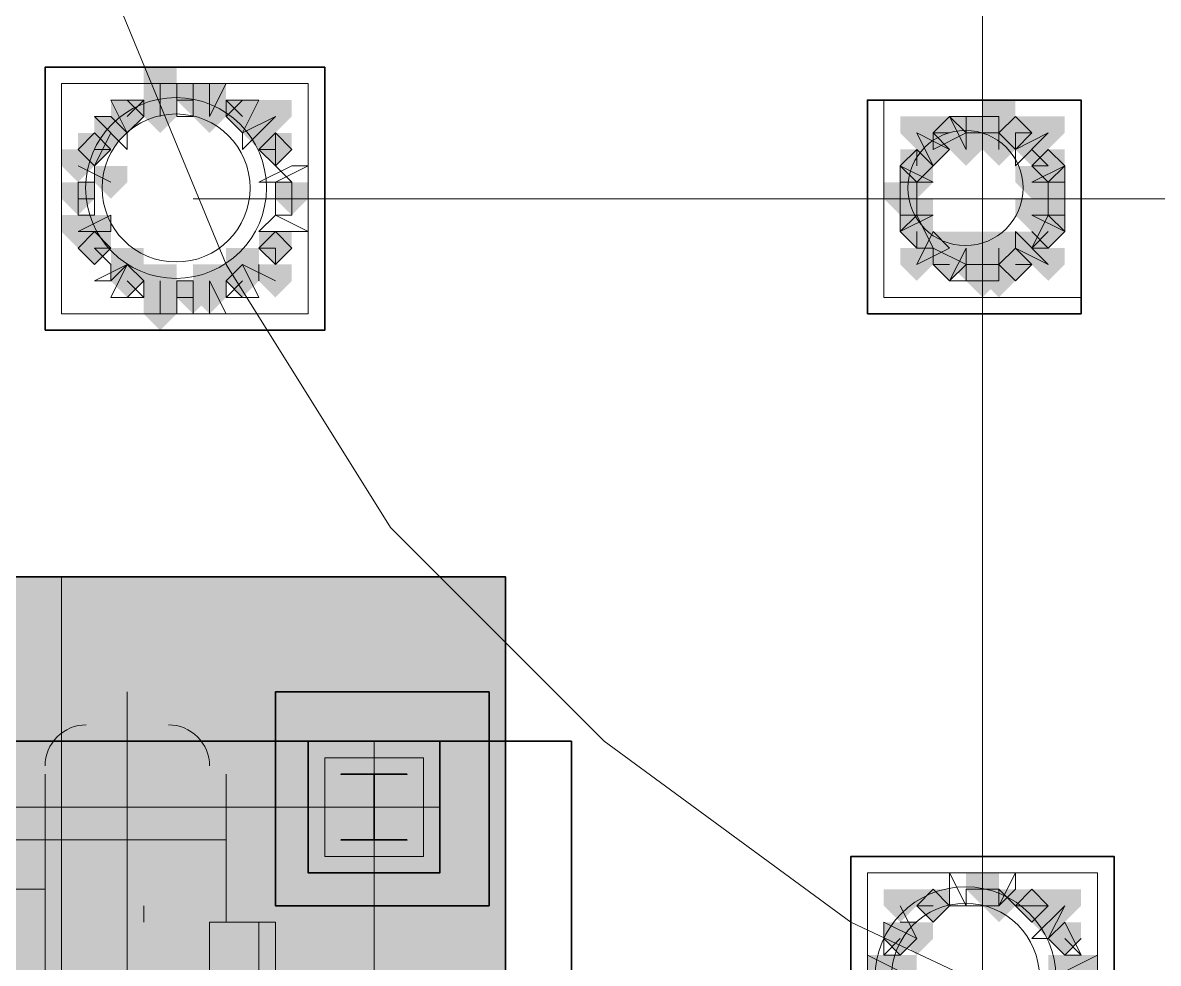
# Model space of a CAD drawing. Header units: millimetres. Extents: x 2315 to 4619, y 1334 to 1897.
# Drawn here: x 3815.97 to 3820.187, y 1536.352 to 1539.846 of the extents above; entities that cross this region are included whole.
import ezdxf

# ---------------------------------------------------------------- set-up
doc = ezdxf.new("R2010")
doc.units = ezdxf.units.MM
for name, color, linetype, true_color in [('PDF_10', 7, 'Continuous', 0x00b85c), ('PDF_AXIS', 7, 'Continuous', 0x00b85c), ('PDF_柱构件', 7, 'Continuous', 0x00b85c), ('PDF_转运站初步方案', 7, 'Continuous', 0x00b85c)]:
    doc.layers.add(name, color=color, linetype=linetype, true_color=true_color)
for name, color, linetype in [('PDF_中心线层', 1, 'Continuous'), ('PDF_双点划线', 6, 'Continuous'), ('PDF_尺寸线层', 7, 'Continuous'), ('PDF_粗实线层', 7, 'Continuous'), ('PDF_细实线层', 7, 'Continuous')]:
    doc.layers.add(name, color=color, linetype=linetype)

msp = doc.modelspace()

# ---------------------------------------------------------------- hatches: boundary and pattern name
at = {"layer": 'PDF_10', "transparency": 33554559}
for points in [[(3816.6025, 1539.6195), (3816.5414, 1539.6195), (3816.5414, 1539.5584), (3816.6025, 1539.4974), (3816.6635, 1539.5584), (3816.6635, 1539.6195)], [(3816.6025, 1539.6195), (3816.5414, 1539.6195), (3816.5414, 1539.5584), (3816.6025, 1539.4974), (3816.6635, 1539.5584), (3816.6635, 1539.6195)], [(3816.6025, 1539.6195), (3816.5414, 1539.6195), (3816.5414, 1539.5584), (3816.6025, 1539.4974), (3816.6635, 1539.5584), (3816.6635, 1539.6195)], [(3816.3581, 1539.5584), (3816.297, 1539.5584), (3816.297, 1539.4974), (3816.3581, 1539.4363), (3816.4192, 1539.4974), (3816.4192, 1539.5584)], [(3816.3581, 1539.5584), (3816.297, 1539.5584), (3816.297, 1539.4974), (3816.3581, 1539.4363), (3816.4192, 1539.4974), (3816.4192, 1539.5584)], [(3816.7857, 1539.5584), (3816.7246, 1539.5584), (3816.7246, 1539.4974), (3816.7857, 1539.4363), (3816.8468, 1539.4974), (3816.8468, 1539.5584)], [(3816.7857, 1539.5584), (3816.7246, 1539.5584), (3816.7246, 1539.4974), (3816.7857, 1539.4363), (3816.8468, 1539.4974), (3816.8468, 1539.5584)], [(3819.4122, 1539.4974), (3819.3511, 1539.4974), (3819.3511, 1539.4363), (3819.4122, 1539.3752), (3819.4733, 1539.4363), (3819.4733, 1539.4974)], [(3819.4122, 1539.4974), (3819.3511, 1539.4974), (3819.3511, 1539.4363), (3819.4122, 1539.3752), (3819.4733, 1539.4363), (3819.4733, 1539.4974)], [(3819.5343, 1539.4974), (3819.4733, 1539.4974), (3819.4733, 1539.4363), (3819.5343, 1539.3752), (3819.5954, 1539.4363), (3819.5954, 1539.4974)], [(3819.5343, 1539.4974), (3819.4733, 1539.4974), (3819.4733, 1539.4363), (3819.5343, 1539.3752), (3819.5954, 1539.4363), (3819.5954, 1539.4974)], [(3819.6565, 1539.4974), (3819.5954, 1539.4974), (3819.5954, 1539.4363), (3819.6565, 1539.3752), (3819.7176, 1539.4363), (3819.7176, 1539.4974)], [(3819.6565, 1539.4974), (3819.5954, 1539.4974), (3819.5954, 1539.4363), (3819.6565, 1539.3752), (3819.7176, 1539.4363), (3819.7176, 1539.4974)], [(3816.236, 1539.4363), (3816.1749, 1539.4363), (3816.1749, 1539.3752), (3816.236, 1539.3141), (3816.297, 1539.3752), (3816.297, 1539.4363)], [(3816.236, 1539.4363), (3816.1749, 1539.4363), (3816.1749, 1539.3752), (3816.236, 1539.3141), (3816.297, 1539.3752), (3816.297, 1539.4363)], [(3816.9079, 1539.4363), (3816.8468, 1539.4363), (3816.8468, 1539.3752), (3816.9079, 1539.3141), (3816.9689, 1539.3752), (3816.9689, 1539.4363)], [(3816.9079, 1539.4363), (3816.8468, 1539.4363), (3816.8468, 1539.3752), (3816.9079, 1539.3141), (3816.9689, 1539.3752), (3816.9689, 1539.4363)], [(3819.29, 1539.3752), (3819.2289, 1539.3752), (3819.2289, 1539.3141), (3819.29, 1539.253), (3819.3511, 1539.3141), (3819.3511, 1539.3752)], [(3819.29, 1539.3752), (3819.2289, 1539.3752), (3819.2289, 1539.3141), (3819.29, 1539.253), (3819.3511, 1539.3141), (3819.3511, 1539.3752)], [(3819.29, 1539.3752), (3819.2289, 1539.3752), (3819.2289, 1539.3141), (3819.29, 1539.253), (3819.3511, 1539.3141), (3819.3511, 1539.3752)], [(3819.7787, 1539.3752), (3819.7176, 1539.3752), (3819.7176, 1539.3141), (3819.7787, 1539.253), (3819.8398, 1539.3141), (3819.8398, 1539.3752)], [(3819.7787, 1539.3752), (3819.7176, 1539.3752), (3819.7176, 1539.3141), (3819.7787, 1539.253), (3819.8398, 1539.3141), (3819.8398, 1539.3752)], [(3816.1749, 1539.253), (3816.1138, 1539.253), (3816.1138, 1539.192), (3816.1749, 1539.1309), (3816.236, 1539.192), (3816.236, 1539.253)], [(3816.1749, 1539.253), (3816.1138, 1539.253), (3816.1138, 1539.192), (3816.1749, 1539.1309), (3816.236, 1539.192), (3816.236, 1539.253)], [(3816.9689, 1539.253), (3816.9079, 1539.253), (3816.9079, 1539.192), (3816.9689, 1539.1309), (3817.03, 1539.192), (3817.03, 1539.253)], [(3816.9689, 1539.253), (3816.9079, 1539.253), (3816.9079, 1539.192), (3816.9689, 1539.1309), (3817.03, 1539.192), (3817.03, 1539.253)], [(3819.2289, 1539.253), (3819.1679, 1539.253), (3819.1679, 1539.192), (3819.2289, 1539.1309), (3819.29, 1539.192), (3819.29, 1539.253)], [(3819.2289, 1539.253), (3819.1679, 1539.253), (3819.1679, 1539.192), (3819.2289, 1539.1309), (3819.29, 1539.192), (3819.29, 1539.253)], [(3819.7787, 1539.253), (3819.7176, 1539.253), (3819.7176, 1539.192), (3819.7787, 1539.1309), (3819.8398, 1539.192), (3819.8398, 1539.253)], [(3819.7787, 1539.253), (3819.7176, 1539.253), (3819.7176, 1539.192), (3819.7787, 1539.1309), (3819.8398, 1539.192), (3819.8398, 1539.253)], [(3819.29, 1539.1309), (3819.2289, 1539.1309), (3819.2289, 1539.0698), (3819.29, 1539.0087), (3819.3511, 1539.0698), (3819.3511, 1539.1309)], [(3819.29, 1539.1309), (3819.2289, 1539.1309), (3819.2289, 1539.0698), (3819.29, 1539.0087), (3819.3511, 1539.0698), (3819.3511, 1539.1309)], [(3819.7787, 1539.1309), (3819.7176, 1539.1309), (3819.7176, 1539.0698), (3819.7787, 1539.0087), (3819.8398, 1539.0698), (3819.8398, 1539.1309)], [(3819.7787, 1539.1309), (3819.7176, 1539.1309), (3819.7176, 1539.0698), (3819.7787, 1539.0087), (3819.8398, 1539.0698), (3819.8398, 1539.1309)], [(3816.236, 1539.0698), (3816.1749, 1539.0698), (3816.1749, 1539.0087), (3816.236, 1538.9476), (3816.297, 1539.0087), (3816.297, 1539.0698)], [(3816.236, 1539.0698), (3816.1749, 1539.0698), (3816.1749, 1539.0087), (3816.236, 1538.9476), (3816.297, 1539.0087), (3816.297, 1539.0698)], [(3816.9079, 1539.0698), (3816.8468, 1539.0698), (3816.8468, 1539.0087), (3816.9079, 1538.9476), (3816.9689, 1539.0087), (3816.9689, 1539.0698)], [(3816.9079, 1539.0698), (3816.8468, 1539.0698), (3816.8468, 1539.0087), (3816.9079, 1538.9476), (3816.9689, 1539.0087), (3816.9689, 1539.0698)], [(3819.4122, 1539.0087), (3819.3511, 1539.0087), (3819.3511, 1538.9476), (3819.4122, 1538.8866), (3819.4733, 1538.9476), (3819.4733, 1539.0087)], [(3819.4122, 1539.0087), (3819.3511, 1539.0087), (3819.3511, 1538.9476), (3819.4122, 1538.8866), (3819.4733, 1538.9476), (3819.4733, 1539.0087)], [(3819.6565, 1539.0087), (3819.5954, 1539.0087), (3819.5954, 1538.9476), (3819.6565, 1538.8866), (3819.7176, 1538.9476), (3819.7176, 1539.0087)], [(3819.6565, 1539.0087), (3819.5954, 1539.0087), (3819.5954, 1538.9476), (3819.6565, 1538.8866), (3819.7176, 1538.9476), (3819.7176, 1539.0087)], [(3819.6565, 1539.0087), (3819.5954, 1539.0087), (3819.5954, 1538.9476), (3819.6565, 1538.8866), (3819.7176, 1538.9476), (3819.7176, 1539.0087)], [(3816.3581, 1538.9476), (3816.297, 1538.9476), (3816.297, 1538.8866), (3816.3581, 1538.8255), (3816.4192, 1538.8866), (3816.4192, 1538.9476)], [(3816.3581, 1538.9476), (3816.297, 1538.9476), (3816.297, 1538.8866), (3816.3581, 1538.8255), (3816.4192, 1538.8866), (3816.4192, 1538.9476)], [(3816.7857, 1538.9476), (3816.7246, 1538.9476), (3816.7246, 1538.8866), (3816.7857, 1538.8255), (3816.8468, 1538.8866), (3816.8468, 1538.9476)], [(3816.7857, 1538.9476), (3816.7246, 1538.9476), (3816.7246, 1538.8866), (3816.7857, 1538.8255), (3816.8468, 1538.8866), (3816.8468, 1538.9476)], [(3819.5343, 1538.9476), (3819.4733, 1538.9476), (3819.4733, 1538.8866), (3819.5343, 1538.8255), (3819.5954, 1538.8866), (3819.5954, 1538.9476)], [(3819.5343, 1538.9476), (3819.4733, 1538.9476), (3819.4733, 1538.8866), (3819.5343, 1538.8255), (3819.5954, 1538.8866), (3819.5954, 1538.9476)], [(3816.6025, 1538.8866), (3816.5414, 1538.8866), (3816.5414, 1538.8255), (3816.6025, 1538.7644), (3816.6635, 1538.8255), (3816.6635, 1538.8866)], [(3816.6025, 1538.8866), (3816.5414, 1538.8866), (3816.5414, 1538.8255), (3816.6025, 1538.7644), (3816.6635, 1538.8255), (3816.6635, 1538.8866)], [(3819.5343, 1536.6876), (3819.4733, 1536.6876), (3819.4733, 1536.6265), (3819.5343, 1536.5655), (3819.5954, 1536.6265), (3819.5954, 1536.6876)], [(3819.5343, 1536.6876), (3819.4733, 1536.6876), (3819.4733, 1536.6265), (3819.5343, 1536.5655), (3819.5954, 1536.6265), (3819.5954, 1536.6876)], [(3819.3511, 1536.6265), (3819.29, 1536.6265), (3819.29, 1536.5655), (3819.3511, 1536.5044), (3819.4122, 1536.5655), (3819.4122, 1536.6265)], [(3819.3511, 1536.6265), (3819.29, 1536.6265), (3819.29, 1536.5655), (3819.3511, 1536.5044), (3819.4122, 1536.5655), (3819.4122, 1536.6265)], [(3819.3511, 1536.6265), (3819.29, 1536.6265), (3819.29, 1536.5655), (3819.3511, 1536.5044), (3819.4122, 1536.5655), (3819.4122, 1536.6265)], [(3819.7176, 1536.6265), (3819.6565, 1536.6265), (3819.6565, 1536.5655), (3819.7176, 1536.5044), (3819.7787, 1536.5655), (3819.7787, 1536.6265)], [(3819.7176, 1536.6265), (3819.6565, 1536.6265), (3819.6565, 1536.5655), (3819.7176, 1536.5044), (3819.7787, 1536.5655), (3819.7787, 1536.6265)], [(3819.7176, 1536.6265), (3819.6565, 1536.6265), (3819.6565, 1536.5655), (3819.7176, 1536.5044), (3819.7787, 1536.5655), (3819.7787, 1536.6265)], [(3819.2289, 1536.5044), (3819.1679, 1536.5044), (3819.1679, 1536.4433), (3819.2289, 1536.3822), (3819.29, 1536.4433), (3819.29, 1536.5044)], [(3819.2289, 1536.5044), (3819.1679, 1536.5044), (3819.1679, 1536.4433), (3819.2289, 1536.3822), (3819.29, 1536.4433), (3819.29, 1536.5044)], [(3819.8398, 1536.5044), (3819.7787, 1536.5044), (3819.7787, 1536.4433), (3819.8398, 1536.3822), (3819.9008, 1536.4433), (3819.9008, 1536.5044)], [(3819.8398, 1536.5044), (3819.7787, 1536.5044), (3819.7787, 1536.4433), (3819.8398, 1536.3822), (3819.9008, 1536.4433), (3819.9008, 1536.5044)]]:
    msp.add_hatch(color=6, dxfattribs=at).paths.add_polyline_path(points)
at = {"layer": 'PDF_中心线层', "transparency": 33554559}
for points in [[(3817.0911, 1537.1763), (3817.03, 1537.1763), (3817.03, 1537.1152), (3817.0911, 1537.0541), (3817.1522, 1537.1152), (3817.1522, 1537.1763)], [(3817.2743, 1537.1763), (3817.2133, 1537.1763), (3817.2133, 1537.1152), (3817.2743, 1537.0541), (3817.3354, 1537.1152), (3817.3354, 1537.1763)], [(3817.2743, 1537.1763), (3817.2133, 1537.1763), (3817.2133, 1537.1152), (3817.2743, 1537.0541), (3817.3354, 1537.1152), (3817.3354, 1537.1763)], [(3817.4576, 1537.1763), (3817.3965, 1537.1763), (3817.3965, 1537.1152), (3817.4576, 1537.0541), (3817.5187, 1537.1152), (3817.5187, 1537.1763)], [(3817.4576, 1537.1763), (3817.3965, 1537.1763), (3817.3965, 1537.1152), (3817.4576, 1537.0541), (3817.5187, 1537.1152), (3817.5187, 1537.1763)], [(3817.0911, 1536.993), (3817.03, 1536.993), (3817.03, 1536.932), (3817.0911, 1536.8709), (3817.1522, 1536.932), (3817.1522, 1536.993)], [(3817.4576, 1536.993), (3817.3965, 1536.993), (3817.3965, 1536.932), (3817.4576, 1536.8709), (3817.5187, 1536.932), (3817.5187, 1536.993)], [(3817.4576, 1536.993), (3817.3965, 1536.993), (3817.3965, 1536.932), (3817.4576, 1536.8709), (3817.5187, 1536.932), (3817.5187, 1536.993)], [(3817.2743, 1536.8098), (3817.2133, 1536.8098), (3817.2133, 1536.7487), (3817.2743, 1536.6876), (3817.3354, 1536.7487), (3817.3354, 1536.8098)], [(3817.4576, 1536.8098), (3817.3965, 1536.8098), (3817.3965, 1536.7487), (3817.4576, 1536.6876), (3817.5187, 1536.7487), (3817.5187, 1536.8098)]]:
    msp.add_hatch(color=256, dxfattribs=at).paths.add_polyline_path(points)
at = {"layer": 'PDF_双点划线', "transparency": 33554559}
for points in [[(3817.1522, 1537.1152), (3817.0911, 1537.1152), (3817.0911, 1537.0541), (3817.1522, 1536.993), (3817.2133, 1537.0541), (3817.2133, 1537.1152)], [(3817.2743, 1537.1152), (3817.2133, 1537.1152), (3817.2133, 1537.0541), (3817.2743, 1536.993), (3817.3354, 1537.0541), (3817.3354, 1537.1152)], [(3817.2743, 1537.1152), (3817.2133, 1537.1152), (3817.2133, 1537.0541), (3817.2743, 1536.993), (3817.3354, 1537.0541), (3817.3354, 1537.1152)], [(3817.3965, 1537.1152), (3817.3354, 1537.1152), (3817.3354, 1537.0541), (3817.3965, 1536.993), (3817.4576, 1537.0541), (3817.4576, 1537.1152)], [(3817.1522, 1536.8709), (3817.0911, 1536.8709), (3817.0911, 1536.8098), (3817.1522, 1536.7487), (3817.2133, 1536.8098), (3817.2133, 1536.8709)], [(3817.2743, 1536.8709), (3817.2133, 1536.8709), (3817.2133, 1536.8098), (3817.2743, 1536.7487), (3817.3354, 1536.8098), (3817.3354, 1536.8709)], [(3817.2743, 1536.8709), (3817.2133, 1536.8709), (3817.2133, 1536.8098), (3817.2743, 1536.7487), (3817.3354, 1536.8098), (3817.3354, 1536.8709)], [(3817.3965, 1536.8709), (3817.3354, 1536.8709), (3817.3354, 1536.8098), (3817.3965, 1536.7487), (3817.4576, 1536.8098), (3817.4576, 1536.8709)]]:
    msp.add_hatch(color=256, dxfattribs=at).paths.add_polyline_path(points)
at = {"layer": 'PDF_尺寸线层', "transparency": 33554559}
for points in [[(3816.3581, 1536.6265), (3816.297, 1536.6265), (3816.297, 1536.5655), (3816.3581, 1536.5044), (3816.4192, 1536.5655), (3816.4192, 1536.6265)], [(3816.3581, 1536.5655), (3816.297, 1536.5655), (3816.297, 1536.5044), (3816.3581, 1536.4433), (3816.4192, 1536.5044), (3816.4192, 1536.5655)], [(3816.3581, 1536.5655), (3816.297, 1536.5655), (3816.297, 1536.5044), (3816.3581, 1536.4433), (3816.4192, 1536.5044), (3816.4192, 1536.5655)], [(3816.3581, 1536.5655), (3816.297, 1536.5655), (3816.297, 1536.5044), (3816.3581, 1536.4433), (3816.4192, 1536.5044), (3816.4192, 1536.5655)]]:
    msp.add_hatch(color=256, dxfattribs=at).paths.add_polyline_path(points)
at = {"layer": 'PDF_柱构件', "transparency": 33554559}
for points in [[(3816.4803, 1539.6806), (3816.4192, 1539.6806), (3816.4192, 1539.6195), (3816.4803, 1539.5584), (3816.5414, 1539.6195), (3816.5414, 1539.6806)], [(3816.4803, 1539.6195), (3816.4192, 1539.6195), (3816.4192, 1539.5584), (3816.4803, 1539.4974), (3816.5414, 1539.5584), (3816.5414, 1539.6195)], [(3816.6635, 1539.6195), (3816.6025, 1539.6195), (3816.6025, 1539.5584), (3816.6635, 1539.4974), (3816.7246, 1539.5584), (3816.7246, 1539.6195)], [(3816.4803, 1539.5584), (3816.4192, 1539.5584), (3816.4192, 1539.4974), (3816.4803, 1539.4363), (3816.5414, 1539.4974), (3816.5414, 1539.5584)], [(3816.6635, 1539.5584), (3816.6025, 1539.5584), (3816.6025, 1539.4974), (3816.6635, 1539.4363), (3816.7246, 1539.4974), (3816.7246, 1539.5584)], [(3816.9079, 1539.5584), (3816.8468, 1539.5584), (3816.8468, 1539.4974), (3816.9079, 1539.4363), (3816.9689, 1539.4974), (3816.9689, 1539.5584)], [(3819.5954, 1539.5584), (3819.5343, 1539.5584), (3819.5343, 1539.4974), (3819.5954, 1539.4363), (3819.6565, 1539.4974), (3819.6565, 1539.5584)], [(3816.297, 1539.4974), (3816.236, 1539.4974), (3816.236, 1539.4363), (3816.297, 1539.3752), (3816.3581, 1539.4363), (3816.3581, 1539.4974)], [(3816.8468, 1539.4974), (3816.7857, 1539.4974), (3816.7857, 1539.4363), (3816.8468, 1539.3752), (3816.9079, 1539.4363), (3816.9079, 1539.4974)], [(3819.29, 1539.4974), (3819.2289, 1539.4974), (3819.2289, 1539.4363), (3819.29, 1539.3752), (3819.3511, 1539.4363), (3819.3511, 1539.4974)], [(3819.4733, 1539.4974), (3819.4122, 1539.4974), (3819.4122, 1539.4363), (3819.4733, 1539.3752), (3819.5343, 1539.4363), (3819.5343, 1539.4974)], [(3819.5954, 1539.4974), (3819.5343, 1539.4974), (3819.5343, 1539.4363), (3819.5954, 1539.3752), (3819.6565, 1539.4363), (3819.6565, 1539.4974)], [(3819.7787, 1539.4974), (3819.7176, 1539.4974), (3819.7176, 1539.4363), (3819.7787, 1539.3752), (3819.8398, 1539.4363), (3819.8398, 1539.4974)], [(3819.3511, 1539.4363), (3819.29, 1539.4363), (3819.29, 1539.3752), (3819.3511, 1539.3141), (3819.4122, 1539.3752), (3819.4122, 1539.4363)], [(3819.4733, 1539.4363), (3819.4122, 1539.4363), (3819.4122, 1539.3752), (3819.4733, 1539.3141), (3819.5343, 1539.3752), (3819.5343, 1539.4363)], [(3819.5954, 1539.4363), (3819.5343, 1539.4363), (3819.5343, 1539.3752), (3819.5954, 1539.3141), (3819.6565, 1539.3752), (3819.6565, 1539.4363)], [(3819.7176, 1539.4363), (3819.6565, 1539.4363), (3819.6565, 1539.3752), (3819.7176, 1539.3141), (3819.7787, 1539.3752), (3819.7787, 1539.4363)], [(3816.1749, 1539.3752), (3816.1138, 1539.3752), (3816.1138, 1539.3141), (3816.1749, 1539.253), (3816.236, 1539.3141), (3816.236, 1539.3752)], [(3816.297, 1539.3141), (3816.236, 1539.3141), (3816.236, 1539.253), (3816.297, 1539.192), (3816.3581, 1539.253), (3816.3581, 1539.3141)], [(3819.29, 1539.3141), (3819.2289, 1539.3141), (3819.2289, 1539.253), (3819.29, 1539.192), (3819.3511, 1539.253), (3819.3511, 1539.3141)], [(3819.7176, 1539.3141), (3819.6565, 1539.3141), (3819.6565, 1539.253), (3819.7176, 1539.192), (3819.7787, 1539.253), (3819.7787, 1539.3141)], [(3819.7787, 1539.3141), (3819.7176, 1539.3141), (3819.7176, 1539.253), (3819.7787, 1539.192), (3819.8398, 1539.253), (3819.8398, 1539.3141)], [(3819.29, 1539.192), (3819.2289, 1539.192), (3819.2289, 1539.1309), (3819.29, 1539.0698), (3819.3511, 1539.1309), (3819.3511, 1539.192)], [(3819.7176, 1539.192), (3819.6565, 1539.192), (3819.6565, 1539.1309), (3819.7176, 1539.0698), (3819.7787, 1539.1309), (3819.7787, 1539.192)], [(3819.7787, 1539.192), (3819.7176, 1539.192), (3819.7176, 1539.1309), (3819.7787, 1539.0698), (3819.8398, 1539.1309), (3819.8398, 1539.192)], [(3816.1749, 1539.1309), (3816.1138, 1539.1309), (3816.1138, 1539.0698), (3816.1749, 1539.0087), (3816.236, 1539.0698), (3816.236, 1539.1309)], [(3816.236, 1539.1309), (3816.1749, 1539.1309), (3816.1749, 1539.0698), (3816.236, 1539.0087), (3816.297, 1539.0698), (3816.297, 1539.1309)], [(3819.3511, 1539.0698), (3819.29, 1539.0698), (3819.29, 1539.0087), (3819.3511, 1538.9476), (3819.4122, 1539.0087), (3819.4122, 1539.0698)], [(3819.4733, 1539.0698), (3819.4122, 1539.0698), (3819.4122, 1539.0087), (3819.4733, 1538.9476), (3819.5343, 1539.0087), (3819.5343, 1539.0698)], [(3819.5954, 1539.0698), (3819.5343, 1539.0698), (3819.5343, 1539.0087), (3819.5954, 1538.9476), (3819.6565, 1539.0087), (3819.6565, 1539.0698)], [(3819.7176, 1539.0698), (3819.6565, 1539.0698), (3819.6565, 1539.0087), (3819.7176, 1538.9476), (3819.7787, 1539.0087), (3819.7787, 1539.0698)], [(3816.3581, 1539.0087), (3816.297, 1539.0087), (3816.297, 1538.9476), (3816.3581, 1538.8866), (3816.4192, 1538.9476), (3816.4192, 1539.0087)], [(3816.7857, 1539.0087), (3816.7246, 1539.0087), (3816.7246, 1538.9476), (3816.7857, 1538.8866), (3816.8468, 1538.9476), (3816.8468, 1539.0087)], [(3819.29, 1539.0087), (3819.2289, 1539.0087), (3819.2289, 1538.9476), (3819.29, 1538.8866), (3819.3511, 1538.9476), (3819.3511, 1539.0087)], [(3819.4733, 1539.0087), (3819.4122, 1539.0087), (3819.4122, 1538.9476), (3819.4733, 1538.8866), (3819.5343, 1538.9476), (3819.5343, 1539.0087)], [(3819.5954, 1539.0087), (3819.5343, 1539.0087), (3819.5343, 1538.9476), (3819.5954, 1538.8866), (3819.6565, 1538.9476), (3819.6565, 1539.0087)], [(3819.7787, 1539.0087), (3819.7176, 1539.0087), (3819.7176, 1538.9476), (3819.7787, 1538.8866), (3819.8398, 1538.9476), (3819.8398, 1539.0087)], [(3816.4803, 1538.9476), (3816.4192, 1538.9476), (3816.4192, 1538.8866), (3816.4803, 1538.8255), (3816.5414, 1538.8866), (3816.5414, 1538.9476)], [(3816.6635, 1538.9476), (3816.6025, 1538.9476), (3816.6025, 1538.8866), (3816.6635, 1538.8255), (3816.7246, 1538.8866), (3816.7246, 1538.9476)], [(3816.9079, 1538.9476), (3816.8468, 1538.9476), (3816.8468, 1538.8866), (3816.9079, 1538.8255), (3816.9689, 1538.8866), (3816.9689, 1538.9476)], [(3819.5954, 1538.9476), (3819.5343, 1538.9476), (3819.5343, 1538.8866), (3819.5954, 1538.8255), (3819.6565, 1538.8866), (3819.6565, 1538.9476)], [(3816.4803, 1538.8866), (3816.4192, 1538.8866), (3816.4192, 1538.8255), (3816.4803, 1538.7644), (3816.5414, 1538.8255), (3816.5414, 1538.8866)], [(3816.6635, 1538.8866), (3816.6025, 1538.8866), (3816.6025, 1538.8255), (3816.6635, 1538.7644), (3816.7246, 1538.8255), (3816.7246, 1538.8866)], [(3816.4803, 1538.8255), (3816.4192, 1538.8255), (3816.4192, 1538.7644), (3816.4803, 1538.7033), (3816.5414, 1538.7644), (3816.5414, 1538.8255)], [(3819.2289, 1536.6265), (3819.1679, 1536.6265), (3819.1679, 1536.5655), (3819.2289, 1536.5044), (3819.29, 1536.5655), (3819.29, 1536.6265)], [(3819.5954, 1536.6265), (3819.5343, 1536.6265), (3819.5343, 1536.5655), (3819.5954, 1536.5044), (3819.6565, 1536.5655), (3819.6565, 1536.6265)], [(3819.8398, 1536.6265), (3819.7787, 1536.6265), (3819.7787, 1536.5655), (3819.8398, 1536.5044), (3819.9008, 1536.5655), (3819.9008, 1536.6265)], [(3819.7787, 1536.5655), (3819.7176, 1536.5655), (3819.7176, 1536.5044), (3819.7787, 1536.4433), (3819.8398, 1536.5044), (3819.8398, 1536.5655)], [(3819.29, 1536.5044), (3819.2289, 1536.5044), (3819.2289, 1536.4433), (3819.29, 1536.3822), (3819.3511, 1536.4433), (3819.3511, 1536.5044)], [(3819.1679, 1536.3822), (3819.1068, 1536.3822), (3819.1068, 1536.3211), (3819.1679, 1536.2601), (3819.2289, 1536.3211), (3819.2289, 1536.3822)], [(3819.2289, 1536.3822), (3819.1679, 1536.3822), (3819.1679, 1536.3211), (3819.2289, 1536.2601), (3819.29, 1536.3211), (3819.29, 1536.3822)], [(3819.8398, 1536.3822), (3819.7787, 1536.3822), (3819.7787, 1536.3211), (3819.8398, 1536.2601), (3819.9008, 1536.3211), (3819.9008, 1536.3822)], [(3819.9008, 1536.3822), (3819.8398, 1536.3822), (3819.8398, 1536.3211), (3819.9008, 1536.2601), (3819.9619, 1536.3211), (3819.9619, 1536.3822)]]:
    msp.add_hatch(color=6, dxfattribs=at).paths.add_polyline_path(points)
at = {"layer": 'PDF_粗实线层', "true_color": 0xffffff, "transparency": 33554559}
msp.add_hatch(color=7, dxfattribs=at).paths.add_polyline_path([(3814.5868, 1532.412), (3815.503, 1532.412), (3815.503, 1532.6563), (3817.763, 1532.6563), (3817.763, 1537.7871), (3812.8765, 1537.7871), (3812.8765, 1532.6563), (3814.5868, 1532.6563)])
at = {"layer": 'PDF_粗实线层', "transparency": 33554559}
for points in [[(3817.0911, 1537.2984), (3816.9689, 1537.2374), (3816.9079, 1537.1152), (3816.9689, 1536.993), (3817.0911, 1536.932), (3817.2133, 1536.993), (3817.2743, 1537.1152), (3817.2133, 1537.2374)], [(3817.2743, 1537.2984), (3817.1522, 1537.2374), (3817.0911, 1537.1152), (3817.1522, 1536.993), (3817.2743, 1536.932), (3817.3965, 1536.993), (3817.4576, 1537.1152), (3817.3965, 1537.2374)], [(3817.4576, 1537.2984), (3817.3354, 1537.2374), (3817.2743, 1537.1152), (3817.3354, 1536.993), (3817.4576, 1536.932), (3817.5797, 1536.993), (3817.6408, 1537.1152), (3817.5797, 1537.2374)], [(3817.0911, 1537.1152), (3816.9689, 1537.0541), (3816.9079, 1536.932), (3816.9689, 1536.8098), (3817.0911, 1536.7487), (3817.2133, 1536.8098), (3817.2743, 1536.932), (3817.2133, 1537.0541)], [(3817.2743, 1537.1152), (3817.1522, 1537.0541), (3817.0911, 1536.932), (3817.1522, 1536.8098), (3817.2743, 1536.7487), (3817.3965, 1536.8098), (3817.4576, 1536.932), (3817.3965, 1537.0541)], [(3817.4576, 1537.1152), (3817.3354, 1537.0541), (3817.2743, 1536.932), (3817.3354, 1536.8098), (3817.4576, 1536.7487), (3817.5797, 1536.8098), (3817.6408, 1536.932), (3817.5797, 1537.0541)], [(3817.0911, 1536.932), (3816.9689, 1536.8709), (3816.9079, 1536.7487), (3816.9689, 1536.6265), (3817.0911, 1536.5655), (3817.2133, 1536.6265), (3817.2743, 1536.7487), (3817.2133, 1536.8709)], [(3817.2743, 1536.932), (3817.1522, 1536.8709), (3817.0911, 1536.7487), (3817.1522, 1536.6265), (3817.2743, 1536.5655), (3817.3965, 1536.6265), (3817.4576, 1536.7487), (3817.3965, 1536.8709)], [(3817.4576, 1536.932), (3817.3354, 1536.8709), (3817.2743, 1536.7487), (3817.3354, 1536.6265), (3817.4576, 1536.5655), (3817.5797, 1536.6265), (3817.6408, 1536.7487), (3817.5797, 1536.8709)]]:
    msp.add_hatch(color=256, dxfattribs=at).paths.add_polyline_path(points)
at = {"layer": 'PDF_转运站初步方案', "transparency": 33554559}
for points in [[(3816.6025, 1539.6195), (3816.5414, 1539.6195), (3816.5414, 1539.5584), (3816.6025, 1539.4974), (3816.6635, 1539.5584), (3816.6635, 1539.6195)], [(3816.6025, 1539.6195), (3816.5414, 1539.6195), (3816.5414, 1539.5584), (3816.6025, 1539.4974), (3816.6635, 1539.5584), (3816.6635, 1539.6195)], [(3816.3581, 1539.5584), (3816.297, 1539.5584), (3816.297, 1539.4974), (3816.3581, 1539.4363), (3816.4192, 1539.4974), (3816.4192, 1539.5584)], [(3816.3581, 1539.5584), (3816.297, 1539.5584), (3816.297, 1539.4974), (3816.3581, 1539.4363), (3816.4192, 1539.4974), (3816.4192, 1539.5584)], [(3816.7857, 1539.5584), (3816.7246, 1539.5584), (3816.7246, 1539.4974), (3816.7857, 1539.4363), (3816.8468, 1539.4974), (3816.8468, 1539.5584)], [(3816.7857, 1539.5584), (3816.7246, 1539.5584), (3816.7246, 1539.4974), (3816.7857, 1539.4363), (3816.8468, 1539.4974), (3816.8468, 1539.5584)], [(3819.4122, 1539.4974), (3819.3511, 1539.4974), (3819.3511, 1539.4363), (3819.4122, 1539.3752), (3819.4733, 1539.4363), (3819.4733, 1539.4974)], [(3819.4122, 1539.4974), (3819.3511, 1539.4974), (3819.3511, 1539.4363), (3819.4122, 1539.3752), (3819.4733, 1539.4363), (3819.4733, 1539.4974)], [(3819.5343, 1539.4974), (3819.4733, 1539.4974), (3819.4733, 1539.4363), (3819.5343, 1539.3752), (3819.5954, 1539.4363), (3819.5954, 1539.4974)], [(3819.5343, 1539.4974), (3819.4733, 1539.4974), (3819.4733, 1539.4363), (3819.5343, 1539.3752), (3819.5954, 1539.4363), (3819.5954, 1539.4974)], [(3819.6565, 1539.4974), (3819.5954, 1539.4974), (3819.5954, 1539.4363), (3819.6565, 1539.3752), (3819.7176, 1539.4363), (3819.7176, 1539.4974)], [(3819.6565, 1539.4974), (3819.5954, 1539.4974), (3819.5954, 1539.4363), (3819.6565, 1539.3752), (3819.7176, 1539.4363), (3819.7176, 1539.4974)], [(3816.236, 1539.4363), (3816.1749, 1539.4363), (3816.1749, 1539.3752), (3816.236, 1539.3141), (3816.297, 1539.3752), (3816.297, 1539.4363)], [(3816.236, 1539.4363), (3816.1749, 1539.4363), (3816.1749, 1539.3752), (3816.236, 1539.3141), (3816.297, 1539.3752), (3816.297, 1539.4363)], [(3816.9079, 1539.4363), (3816.8468, 1539.4363), (3816.8468, 1539.3752), (3816.9079, 1539.3141), (3816.9689, 1539.3752), (3816.9689, 1539.4363)], [(3816.9079, 1539.4363), (3816.8468, 1539.4363), (3816.8468, 1539.3752), (3816.9079, 1539.3141), (3816.9689, 1539.3752), (3816.9689, 1539.4363)], [(3819.29, 1539.3752), (3819.2289, 1539.3752), (3819.2289, 1539.3141), (3819.29, 1539.253), (3819.3511, 1539.3141), (3819.3511, 1539.3752)], [(3819.29, 1539.3752), (3819.2289, 1539.3752), (3819.2289, 1539.3141), (3819.29, 1539.253), (3819.3511, 1539.3141), (3819.3511, 1539.3752)], [(3819.7787, 1539.3752), (3819.7176, 1539.3752), (3819.7176, 1539.3141), (3819.7787, 1539.253), (3819.8398, 1539.3141), (3819.8398, 1539.3752)], [(3819.7787, 1539.3752), (3819.7176, 1539.3752), (3819.7176, 1539.3141), (3819.7787, 1539.253), (3819.8398, 1539.3141), (3819.8398, 1539.3752)], [(3816.1749, 1539.253), (3816.1138, 1539.253), (3816.1138, 1539.192), (3816.1749, 1539.1309), (3816.236, 1539.192), (3816.236, 1539.253)], [(3816.1749, 1539.253), (3816.1138, 1539.253), (3816.1138, 1539.192), (3816.1749, 1539.1309), (3816.236, 1539.192), (3816.236, 1539.253)], [(3816.9689, 1539.253), (3816.9079, 1539.253), (3816.9079, 1539.192), (3816.9689, 1539.1309), (3817.03, 1539.192), (3817.03, 1539.253)], [(3816.9689, 1539.253), (3816.9079, 1539.253), (3816.9079, 1539.192), (3816.9689, 1539.1309), (3817.03, 1539.192), (3817.03, 1539.253)], [(3819.2289, 1539.253), (3819.1679, 1539.253), (3819.1679, 1539.192), (3819.2289, 1539.1309), (3819.29, 1539.192), (3819.29, 1539.253)], [(3819.2289, 1539.253), (3819.1679, 1539.253), (3819.1679, 1539.192), (3819.2289, 1539.1309), (3819.29, 1539.192), (3819.29, 1539.253)], [(3819.7787, 1539.253), (3819.7176, 1539.253), (3819.7176, 1539.192), (3819.7787, 1539.1309), (3819.8398, 1539.192), (3819.8398, 1539.253)], [(3819.7787, 1539.253), (3819.7176, 1539.253), (3819.7176, 1539.192), (3819.7787, 1539.1309), (3819.8398, 1539.192), (3819.8398, 1539.253)], [(3819.29, 1539.1309), (3819.2289, 1539.1309), (3819.2289, 1539.0698), (3819.29, 1539.0087), (3819.3511, 1539.0698), (3819.3511, 1539.1309)], [(3819.29, 1539.1309), (3819.2289, 1539.1309), (3819.2289, 1539.0698), (3819.29, 1539.0087), (3819.3511, 1539.0698), (3819.3511, 1539.1309)], [(3819.7787, 1539.1309), (3819.7176, 1539.1309), (3819.7176, 1539.0698), (3819.7787, 1539.0087), (3819.8398, 1539.0698), (3819.8398, 1539.1309)], [(3819.7787, 1539.1309), (3819.7176, 1539.1309), (3819.7176, 1539.0698), (3819.7787, 1539.0087), (3819.8398, 1539.0698), (3819.8398, 1539.1309)], [(3816.236, 1539.0698), (3816.1749, 1539.0698), (3816.1749, 1539.0087), (3816.236, 1538.9476), (3816.297, 1539.0087), (3816.297, 1539.0698)], [(3816.236, 1539.0698), (3816.1749, 1539.0698), (3816.1749, 1539.0087), (3816.236, 1538.9476), (3816.297, 1539.0087), (3816.297, 1539.0698)], [(3816.9079, 1539.0698), (3816.8468, 1539.0698), (3816.8468, 1539.0087), (3816.9079, 1538.9476), (3816.9689, 1539.0087), (3816.9689, 1539.0698)], [(3816.9079, 1539.0698), (3816.8468, 1539.0698), (3816.8468, 1539.0087), (3816.9079, 1538.9476), (3816.9689, 1539.0087), (3816.9689, 1539.0698)], [(3819.4122, 1539.0087), (3819.3511, 1539.0087), (3819.3511, 1538.9476), (3819.4122, 1538.8866), (3819.4733, 1538.9476), (3819.4733, 1539.0087)], [(3819.4122, 1539.0087), (3819.3511, 1539.0087), (3819.3511, 1538.9476), (3819.4122, 1538.8866), (3819.4733, 1538.9476), (3819.4733, 1539.0087)], [(3819.6565, 1539.0087), (3819.5954, 1539.0087), (3819.5954, 1538.9476), (3819.6565, 1538.8866), (3819.7176, 1538.9476), (3819.7176, 1539.0087)], [(3819.6565, 1539.0087), (3819.5954, 1539.0087), (3819.5954, 1538.9476), (3819.6565, 1538.8866), (3819.7176, 1538.9476), (3819.7176, 1539.0087)], [(3816.3581, 1538.9476), (3816.297, 1538.9476), (3816.297, 1538.8866), (3816.3581, 1538.8255), (3816.4192, 1538.8866), (3816.4192, 1538.9476)], [(3816.3581, 1538.9476), (3816.297, 1538.9476), (3816.297, 1538.8866), (3816.3581, 1538.8255), (3816.4192, 1538.8866), (3816.4192, 1538.9476)], [(3816.7857, 1538.9476), (3816.7246, 1538.9476), (3816.7246, 1538.8866), (3816.7857, 1538.8255), (3816.8468, 1538.8866), (3816.8468, 1538.9476)], [(3816.7857, 1538.9476), (3816.7246, 1538.9476), (3816.7246, 1538.8866), (3816.7857, 1538.8255), (3816.8468, 1538.8866), (3816.8468, 1538.9476)], [(3819.5343, 1538.9476), (3819.4733, 1538.9476), (3819.4733, 1538.8866), (3819.5343, 1538.8255), (3819.5954, 1538.8866), (3819.5954, 1538.9476)], [(3819.5343, 1538.9476), (3819.4733, 1538.9476), (3819.4733, 1538.8866), (3819.5343, 1538.8255), (3819.5954, 1538.8866), (3819.5954, 1538.9476)], [(3816.6025, 1538.8866), (3816.5414, 1538.8866), (3816.5414, 1538.8255), (3816.6025, 1538.7644), (3816.6635, 1538.8255), (3816.6635, 1538.8866)], [(3816.6025, 1538.8866), (3816.5414, 1538.8866), (3816.5414, 1538.8255), (3816.6025, 1538.7644), (3816.6635, 1538.8255), (3816.6635, 1538.8866)], [(3819.5343, 1536.6876), (3819.4733, 1536.6876), (3819.4733, 1536.6265), (3819.5343, 1536.5655), (3819.5954, 1536.6265), (3819.5954, 1536.6876)], [(3819.5343, 1536.6876), (3819.4733, 1536.6876), (3819.4733, 1536.6265), (3819.5343, 1536.5655), (3819.5954, 1536.6265), (3819.5954, 1536.6876)], [(3819.3511, 1536.6265), (3819.29, 1536.6265), (3819.29, 1536.5655), (3819.3511, 1536.5044), (3819.4122, 1536.5655), (3819.4122, 1536.6265)], [(3819.3511, 1536.6265), (3819.29, 1536.6265), (3819.29, 1536.5655), (3819.3511, 1536.5044), (3819.4122, 1536.5655), (3819.4122, 1536.6265)], [(3819.7176, 1536.6265), (3819.6565, 1536.6265), (3819.6565, 1536.5655), (3819.7176, 1536.5044), (3819.7787, 1536.5655), (3819.7787, 1536.6265)], [(3819.7176, 1536.6265), (3819.6565, 1536.6265), (3819.6565, 1536.5655), (3819.7176, 1536.5044), (3819.7787, 1536.5655), (3819.7787, 1536.6265)], [(3819.2289, 1536.5044), (3819.1679, 1536.5044), (3819.1679, 1536.4433), (3819.2289, 1536.3822), (3819.29, 1536.4433), (3819.29, 1536.5044)], [(3819.2289, 1536.5044), (3819.1679, 1536.5044), (3819.1679, 1536.4433), (3819.2289, 1536.3822), (3819.29, 1536.4433), (3819.29, 1536.5044)], [(3819.8398, 1536.5044), (3819.7787, 1536.5044), (3819.7787, 1536.4433), (3819.8398, 1536.3822), (3819.9008, 1536.4433), (3819.9008, 1536.5044)], [(3819.8398, 1536.5044), (3819.7787, 1536.5044), (3819.7787, 1536.4433), (3819.8398, 1536.3822), (3819.9008, 1536.4433), (3819.9008, 1536.5044)]]:
    msp.add_hatch(color=6, dxfattribs=at).paths.add_polyline_path(points)

# ---------------------------------------------------------------- linework, layer by layer
at = {"layer": 'PDF_10', "color": 6, "lineweight": 18}
for points in [[(3816.4192, 1539.5584), (3816.3581, 1539.4974)], [(3816.4192, 1539.4974), (3816.3581, 1539.5584)], [(3816.6025, 1539.5584), (3816.5414, 1539.5584)], [(3816.7857, 1539.4974), (3816.7246, 1539.5584)], [(3816.7246, 1539.4974), (3816.7857, 1539.5584)], [(3819.5343, 1539.4363), (3819.5343, 1539.4974)], [(3816.297, 1539.4363), (3816.236, 1539.3141)], [(3816.9079, 1539.3141), (3816.9079, 1539.4363)], [(3819.4122, 1539.4363), (3819.3511, 1539.4363), (3819.4122, 1539.3752)], [(3819.5954, 1539.4363), (3819.4733, 1539.4363)], [(3819.7176, 1539.4363), (3819.6565, 1539.4363), (3819.6565, 1539.3752)], [(3816.297, 1539.3752), (3816.236, 1539.3752)], [(3816.8468, 1539.3752), (3816.9079, 1539.3752)], [(3819.29, 1539.3752), (3819.29, 1539.3141)], [(3819.7176, 1539.3141), (3819.7787, 1539.3141), (3819.7176, 1539.3752)], [(3816.1749, 1539.253), (3816.1749, 1539.1309)], [(3816.9689, 1539.1309), (3816.9689, 1539.253)], [(3819.2289, 1539.253), (3819.2289, 1539.1309)], [(3819.7787, 1539.1309), (3819.7787, 1539.253)], [(3816.236, 1539.192), (3816.1749, 1539.192)], [(3816.9079, 1539.192), (3816.9689, 1539.192)], [(3819.29, 1539.192), (3819.2289, 1539.192)], [(3819.7787, 1539.192), (3819.8398, 1539.192)], [(3819.29, 1539.0087), (3819.29, 1539.0698), (3819.29, 1539.0087)], [(3819.7176, 1539.0087), (3819.7787, 1539.0698)], [(3819.7176, 1539.0698), (3819.7787, 1539.0087)], [(3816.297, 1539.0087), (3816.236, 1539.0087), (3816.297, 1538.9476)], [(3816.9079, 1538.9476), (3816.9079, 1539.0087), (3816.8468, 1539.0087)], [(3819.3511, 1538.9476), (3819.4122, 1538.9476), (3819.3511, 1538.9476)], [(3819.5343, 1538.9476), (3819.5343, 1538.8866)], [(3819.6565, 1538.9476), (3819.7176, 1538.9476)], [(3816.3581, 1538.8866), (3816.4192, 1538.8255)], [(3816.4192, 1538.8866), (3816.3581, 1538.8255)], [(3816.7246, 1538.8255), (3816.7857, 1538.8866)], [(3816.7246, 1538.8866), (3816.7857, 1538.8255)], [(3819.4733, 1538.8866), (3819.5954, 1538.8866)], [(3816.5414, 1538.8255), (3816.6025, 1538.8255), (3816.6025, 1538.7644)], [(3819.4733, 1536.6265), (3819.5954, 1536.6265)], [(3819.5343, 1536.5655), (3819.5343, 1536.6265)], [(3819.29, 1536.5655), (3819.3511, 1536.5655)], [(3819.6565, 1536.5655), (3819.7787, 1536.5655)], [(3819.1679, 1536.3822), (3819.2289, 1536.4433)], [(3819.2289, 1536.3822), (3819.1679, 1536.4433)], [(3819.8398, 1536.4433), (3819.9008, 1536.3822)], [(3819.8398, 1536.3822), (3819.9008, 1536.4433)]]:
    msp.add_lwpolyline(points, dxfattribs=at)
at = {"layer": 'PDF_AXIS', "color": 6, "lineweight": 18}
for points in [[(3816.1138, 1538.7644), (3816.1138, 1539.6195), (3817.03, 1539.6195), (3817.03, 1538.7644)], [(3819.1679, 1538.8255), (3819.1679, 1539.5584), (3819.9008, 1539.5584), (3819.9008, 1538.8255)], [(3819.9619, 1535.7714), (3819.9619, 1536.6876), (3819.1068, 1536.6876), (3819.1068, 1535.7714)]]:
    msp.add_lwpolyline(points, close=True, dxfattribs=at)
at = {"layer": 'PDF_中心线层', "color": 6, "lineweight": 18}
for points in [[(3819.5343, 1547.1325), (3819.5343, 1536.2601)], [(3816.0527, 1541.6352), (3816.0527, 1541.1466), (3816.297, 1539.986), (3816.7246, 1538.9476), (3817.3354, 1537.9703), (3818.1295, 1537.1763), (3819.0457, 1536.5044), (3820.0841, 1536.0157), (3821.1835, 1535.7714), (3822.3441, 1535.7103), (3823.4435, 1535.8325), (3824.543, 1536.2601), (3825.0316, 1536.5655)], [(3816.6025, 1539.192), (3827.4749, 1539.192)]]:
    msp.add_lwpolyline(points, dxfattribs=at)
at = {"layer": 'PDF_中心线层', "lineweight": 18}
for points in [[(3816.3581, 1537.3595), (3816.3581, 1534.1833)], [(3817.2743, 1537.1763), (3817.2743, 1536.6876)], [(3817.0911, 1537.1152), (3817.1522, 1537.1152)], [(3817.03, 1536.932), (3817.5187, 1536.932)], [(3817.0911, 1536.932), (3817.1522, 1536.932)], [(3817.0911, 1536.8098), (3817.0911, 1536.7487), (3817.1522, 1536.7487)], [(3817.2743, 1536.8098), (3817.2743, 1536.7487)], [(3817.4576, 1536.8098), (3817.4576, 1536.7487)]]:
    msp.add_lwpolyline(points, dxfattribs=at)
for points in [[(3817.0911, 1536.7487), (3817.4576, 1536.7487), (3817.4576, 1537.1152), (3817.0911, 1537.1152)], [(3817.2743, 1536.932), (3812.7543, 1536.932), (3812.7543, 1532.412), (3817.2743, 1532.412)]]:
    msp.add_lwpolyline(points, close=True, dxfattribs=at)
at = {"layer": 'PDF_双点划线', "lineweight": 18}
msp.add_lwpolyline([(3817.2743, 1537.0541), (3817.3965, 1537.0541), (3817.2743, 1537.0541), (3817.2743, 1536.8098), (3817.3965, 1536.8098), (3817.2743, 1536.8098), (3817.1522, 1536.8098), (3817.2743, 1536.8098), (3817.2743, 1537.0541), (3817.1522, 1537.0541)], close=True, dxfattribs=at)
msp.add_lwpolyline([(3817.2743, 1536.8098), (3817.2743, 1537.0541)], dxfattribs=at)
at = {"layer": 'PDF_尺寸线层', "lineweight": 18}
for points in [[(3816.5414, 1537.1763), (3816.236, 1537.1763)], [(3816.0527, 1537.0541), (3816.0527, 1536.2601), (3816.7246, 1536.2601)], [(3816.7246, 1536.5044), (3816.7246, 1537.0541)], [(3816.0527, 1536.8098), (3816.7246, 1536.8098)], [(3816.3581, 1536.5655), (3816.3581, 1536.5655)], [(3816.3581, 1536.5044), (3816.3581, 1536.5655)], [(3816.4192, 1536.5044), (3816.4192, 1536.5655)], [(3816.8468, 1536.2601), (3816.8468, 1536.5044)]]:
    msp.add_lwpolyline(points, dxfattribs=at)
msp.add_lwpolyline([(3816.9079, 1536.5044), (3816.6635, 1536.5044), (3816.6635, 1536.2601), (3816.9079, 1536.2601)], close=True, dxfattribs=at)
for centre, start, end in [((3816.2054, 1537.0847), 89.9993, 180.0007), ((3816.5108, 1537.0847), 359.9993, 90.0007)]:
    msp.add_arc(centre, 0.1527, start, end, dxfattribs=at)
at = {"layer": 'PDF_柱构件', "color": 6, "lineweight": 18}
for points in [[(3816.4803, 1539.6195), (3816.4803, 1539.4974)], [(3816.6025, 1539.4974), (3816.5414, 1539.4974), (3816.5414, 1539.6195), (3816.6025, 1539.6195)], [(3816.7246, 1539.6195), (3816.6635, 1539.4974), (3816.6635, 1539.6195)], [(3816.4192, 1539.4974), (3816.3581, 1539.4363), (3816.297, 1539.5584), (3816.4192, 1539.5584)], [(3816.7857, 1539.4363), (3816.7246, 1539.4974), (3816.7246, 1539.5584), (3816.8468, 1539.5584)], [(3816.297, 1539.4974), (3816.3581, 1539.4363), (3816.3581, 1539.3752), (3816.236, 1539.4974)], [(3816.9079, 1539.4974), (3816.7857, 1539.3752), (3816.7857, 1539.4363)], [(3819.4733, 1539.4363), (3819.3511, 1539.3752), (3819.3511, 1539.4363), (3819.4122, 1539.4974)], [(3819.4733, 1539.4974), (3819.4733, 1539.3752), (3819.4122, 1539.4974)], [(3819.5954, 1539.4363), (3819.4733, 1539.4363), (3819.4733, 1539.4974), (3819.5954, 1539.4974)], [(3819.5954, 1539.4974), (3819.5954, 1539.3752)], [(3819.6565, 1539.3752), (3819.5954, 1539.4363), (3819.6565, 1539.4974), (3819.7176, 1539.4363)], [(3816.297, 1539.3752), (3816.236, 1539.3141), (3816.1749, 1539.3752), (3816.236, 1539.4363)], [(3816.9079, 1539.3141), (3816.8468, 1539.3752), (3816.9079, 1539.4363), (3816.9689, 1539.3752)], [(3819.29, 1539.4363), (3819.4122, 1539.3752), (3819.3511, 1539.3141)], [(3819.7787, 1539.4363), (3819.6565, 1539.3141), (3819.6565, 1539.3752)], [(3819.3511, 1539.3141), (3819.29, 1539.253), (3819.2289, 1539.3141), (3819.29, 1539.3752)], [(3819.7787, 1539.253), (3819.7176, 1539.3141), (3819.7787, 1539.3752), (3819.8398, 1539.3141)], [(3816.1749, 1539.3141), (3816.297, 1539.253)], [(3817.03, 1539.3141), (3816.9079, 1539.253), (3816.8468, 1539.253), (3816.9689, 1539.3141)], [(3819.2289, 1539.3141), (3819.3511, 1539.253), (3819.29, 1539.253), (3819.2289, 1539.253)], [(3819.8398, 1539.253), (3819.7176, 1539.253), (3819.8398, 1539.3141)], [(3816.236, 1539.253), (3816.236, 1539.1309), (3816.1749, 1539.1309), (3816.1749, 1539.253)], [(3816.9079, 1539.1309), (3816.9079, 1539.253), (3816.9689, 1539.253), (3816.9689, 1539.1309)], [(3819.29, 1539.253), (3819.29, 1539.1309), (3819.2289, 1539.1309), (3819.2289, 1539.253)], [(3819.7787, 1539.1309), (3819.7787, 1539.253), (3819.8398, 1539.253), (3819.8398, 1539.1309)], [(3816.1749, 1539.0698), (3816.297, 1539.1309), (3816.297, 1539.0698)], [(3819.2289, 1539.1309), (3819.29, 1539.1309), (3819.3511, 1539.1309), (3819.2289, 1539.0698)], [(3819.29, 1539.1309), (3819.3511, 1539.0087), (3819.29, 1539.0087), (3819.2289, 1539.0698)], [(3819.8398, 1539.0698), (3819.7176, 1539.1309), (3819.8398, 1539.1309)], [(3819.7176, 1539.0087), (3819.7787, 1539.1309), (3819.8398, 1539.0698), (3819.7787, 1539.0087)], [(3816.236, 1539.0698), (3816.297, 1539.0087), (3816.236, 1538.9476), (3816.1749, 1539.0087)], [(3816.8468, 1539.0087), (3816.9079, 1539.0698), (3816.9689, 1539.0087), (3816.9079, 1538.9476)], [(3819.29, 1538.9476), (3819.3511, 1539.0698), (3819.4122, 1539.0087)], [(3819.7787, 1538.9476), (3819.6565, 1539.0087), (3819.6565, 1539.0698)], [(3819.3511, 1539.0087), (3819.4733, 1538.9476), (3819.4122, 1538.8866), (3819.3511, 1538.9476)], [(3819.4122, 1538.8866), (3819.4733, 1539.0087), (3819.4733, 1538.8866)], [(3819.5954, 1538.8866), (3819.5954, 1539.0087)], [(3819.5954, 1538.9476), (3819.6565, 1539.0087), (3819.7176, 1538.9476), (3819.6565, 1538.8866)], [(3816.236, 1538.8866), (3816.3581, 1538.9476), (3816.297, 1538.8866)], [(3816.3581, 1538.9476), (3816.4192, 1538.8866), (3816.4192, 1538.8255), (3816.297, 1538.8255)], [(3816.7246, 1538.8866), (3816.7857, 1538.9476), (3816.8468, 1538.8255), (3816.7246, 1538.8255)], [(3816.9079, 1538.8866), (3816.7857, 1538.9476)], [(3819.4733, 1538.9476), (3819.5954, 1538.9476), (3819.5954, 1538.8866), (3819.4733, 1538.8866)], [(3816.4803, 1538.7644), (3816.4803, 1538.8866)], [(3816.5414, 1538.8866), (3816.6025, 1538.8866), (3816.6025, 1538.7644), (3816.5414, 1538.7644)], [(3816.6635, 1538.7644), (3816.6635, 1538.8866), (3816.7246, 1538.7644)], [(3819.6565, 1536.6876), (3819.5954, 1536.5655), (3819.6565, 1536.6265)], [(3819.3511, 1536.5044), (3819.4122, 1536.5655), (3819.3511, 1536.6265), (3819.29, 1536.5655)], [(3819.4733, 1536.5655), (3819.5954, 1536.5655), (3819.5954, 1536.6265), (3819.4733, 1536.6265)], [(3819.6565, 1536.5655), (3819.7176, 1536.5044), (3819.7787, 1536.5655), (3819.7176, 1536.6265)], [(3819.2289, 1536.5655), (3819.29, 1536.4433)], [(3819.8398, 1536.5655), (3819.7176, 1536.4433), (3819.7787, 1536.4433)], [(3819.2289, 1536.3822), (3819.29, 1536.4433), (3819.1679, 1536.5044), (3819.1679, 1536.3822)], [(3819.7787, 1536.4433), (3819.8398, 1536.3822), (3819.9008, 1536.3822), (3819.8398, 1536.5044)], [(3819.1068, 1536.3211), (3819.2289, 1536.3211), (3819.1068, 1536.3822)], [(3819.9619, 1536.3822), (3819.8398, 1536.3211), (3819.9619, 1536.3211)]]:
    msp.add_lwpolyline(points, close=True, dxfattribs=at)
for points in [[(3816.236, 1539.3141), (3816.236, 1539.253)], [(3816.9689, 1539.253), (3816.9079, 1539.3141)], [(3816.9689, 1539.0698), (3816.8468, 1539.0698), (3816.9079, 1539.1309), (3817.03, 1539.0698), (3816.9689, 1539.0698), (3816.9079, 1539.0698)], [(3816.297, 1538.9476), (3816.297, 1538.8866)], [(3816.8468, 1538.8866), (3816.8468, 1538.9476)], [(3819.4122, 1536.6265), (3819.4122, 1536.5655), (3819.4733, 1536.5655), (3819.4122, 1536.6876), (3819.4122, 1536.6265), (3819.4122, 1536.5655)], [(3819.5954, 1536.6265), (3819.6565, 1536.5655)], [(3819.2289, 1536.5044), (3819.29, 1536.5044)]]:
    msp.add_lwpolyline(points, dxfattribs=at)
at = {"layer": 'PDF_粗实线层', "color": 6, "lineweight": 35}
for points in [[(3816.0527, 1538.7033), (3816.0527, 1539.6806), (3817.0911, 1539.6806), (3817.0911, 1538.7033)], [(3819.1068, 1538.7644), (3819.9008, 1538.7644), (3819.9008, 1539.5584), (3819.1068, 1539.5584)], [(3820.023, 1535.7103), (3820.023, 1536.7487), (3819.0457, 1536.7487), (3819.0457, 1535.7103)]]:
    msp.add_lwpolyline(points, close=True, dxfattribs=at)
at = {"layer": 'PDF_粗实线层', "lineweight": 35}
for points in [[(3816.1138, 1537.7871), (3815.0143, 1537.7871), (3813.976, 1537.7871), (3812.8765, 1537.7871), (3812.8765, 1534.672), (3812.8765, 1532.6563), (3813.976, 1532.6563), (3814.5868, 1532.6563), (3814.5868, 1532.412), (3815.0143, 1532.412), (3815.503, 1532.412), (3815.503, 1532.6563), (3815.5641, 1532.6563), (3816.1138, 1532.6563), (3817.763, 1532.6563), (3817.763, 1534.672), (3817.763, 1537.7871)], [(3817.03, 1537.1763), (3817.03, 1536.6876), (3817.5187, 1536.6876), (3817.5187, 1537.1763)], [(3817.2743, 1536.8098), (3817.2743, 1537.0541), (3817.1522, 1537.0541), (3817.2743, 1537.0541), (3817.3965, 1537.0541), (3817.2743, 1537.0541), (3817.2743, 1536.932), (3817.2743, 1536.8098), (3817.3965, 1536.8098), (3817.2743, 1536.8098), (3817.1522, 1536.8098)]]:
    msp.add_lwpolyline(points, close=True, dxfattribs=at)
at = {"layer": 'PDF_粗实线层', "color": 8, "lineweight": 35, "true_color": 0x808080}
msp.add_lwpolyline([(3817.7019, 1537.3595), (3816.9079, 1537.3595), (3816.9079, 1536.5655), (3817.7019, 1536.5655)], close=True, dxfattribs=at)
at = {"layer": 'PDF_粗实线层', "color": 251, "lineweight": 35, "true_color": 0x545454}
msp.add_lwpolyline([(3813.0597, 1532.1676), (3813.0597, 1537.1763), (3818.0073, 1537.1763), (3818.0073, 1532.1676)], close=True, dxfattribs=at)
at = {"layer": 'PDF_粗实线层', "color": 7, "lineweight": 0, "true_color": 0xffffff}
msp.add_lwpolyline([(3817.1522, 1536.8098), (3817.2743, 1536.8098), (3817.2743, 1537.0541), (3817.1522, 1537.0541), (3817.2743, 1537.0541), (3817.2743, 1536.8098)], close=True, dxfattribs=at)
for points in [[(3817.2743, 1537.0541), (3817.2743, 1536.8098), (3817.2743, 1537.0541), (3817.2743, 1536.932)], [(3817.2743, 1537.0541), (3817.2743, 1537.0541)], [(3817.2743, 1537.0541), (3817.2743, 1537.0541)], [(3817.2743, 1537.0541), (3817.2743, 1537.0541)], [(3817.2743, 1537.0541), (3817.2743, 1537.0541)], [(3817.2743, 1537.0541), (3817.2743, 1537.0541)], [(3817.2743, 1537.0541), (3817.3965, 1537.0541), (3817.2743, 1537.0541)], [(3817.2743, 1536.8098), (3817.2743, 1536.8098)], [(3817.2743, 1536.8098), (3817.2743, 1536.8098)], [(3817.2743, 1536.8098), (3817.2743, 1536.8098)], [(3817.2743, 1536.8098), (3817.2743, 1536.8098)], [(3817.2743, 1536.8098), (3817.2743, 1536.8098)], [(3817.3965, 1536.8098), (3817.2743, 1536.8098), (3817.3965, 1536.8098)]]:
    msp.add_lwpolyline(points, dxfattribs=at)
at = {"layer": 'PDF_细实线层', "color": 152, "lineweight": 18, "true_color": 0x005cb8}
msp.add_lwpolyline([(3817.763, 1532.6563), (3817.763, 1537.7871), (3812.8765, 1537.7871), (3812.8765, 1532.6563)], close=True, dxfattribs=at)
for points in [[(3816.1138, 1537.7871), (3816.1138, 1532.6563)], [(3814.2814, 1536.8098), (3814.3425, 1536.8098), (3814.4035, 1536.8098), (3815.6862, 1536.8098), (3815.7473, 1536.8098), (3816.0527, 1536.8098)], [(3815.8084, 1536.6265), (3816.0527, 1536.6265)]]:
    msp.add_lwpolyline(points, dxfattribs=at)
at = {"layer": 'PDF_转运站初步方案', "color": 6, "lineweight": 18}
for centre, radius in [((3816.5391, 1539.2318), 0.3359), ((3816.5391, 1539.2318), 0.2749), ((3819.4711, 1539.2318), 0.2138), ((3819.4711, 1539.2318), 0.2138), ((3819.4711, 1536.2997), 0.3359), ((3819.4711, 1536.2997), 0.2749)]:
    msp.add_circle(centre, radius, dxfattribs=at)

doc.saveas('drawing.dxf')
